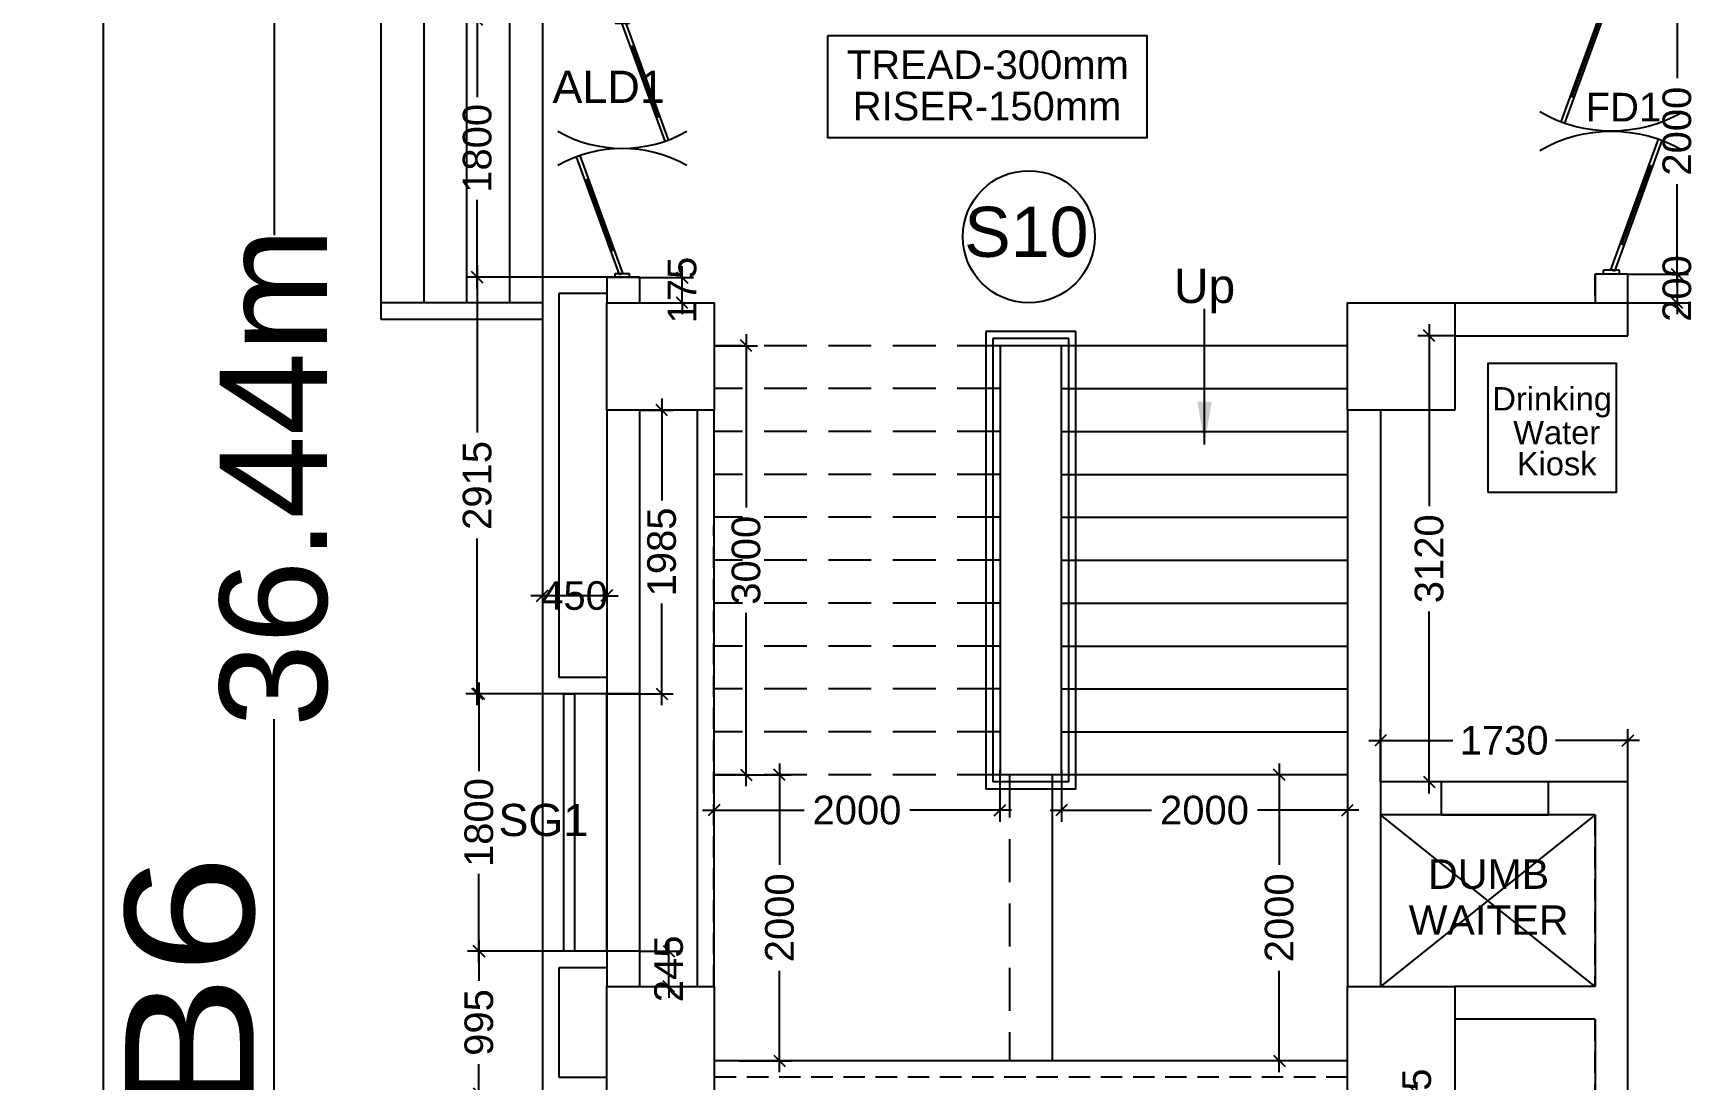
# Model space of a CAD drawing. Extents: x 6345096 to 6738923, y -6490958 to -6305885.
# Drawn here: x 6527889 to 6539514, y -6440866 to -6433549 of the extents above; entities that cross this region are included whole.
import ezdxf
from ezdxf.enums import TextEntityAlignment as Align

# ---------------------------------------------------------------- set-up
doc = ezdxf.new("R2010")
doc.units = 0
doc.header["$LTSCALE"] = 600
doc.header["$MEASUREMENT"] = 0
doc.header["$PDMODE"] = 35
doc.linetypes.add('DASHED', pattern=[0.75, 0.5, -0.25])
doc.linetypes.add('HIDDEN', pattern=[0.375, 0.25, -0.125])
doc.layers.get('0').update_dxf_attribs({"linetype": 'CONTINUOUS'})
doc.layers.get('Defpoints').update_dxf_attribs({"linetype": 'CONTINUOUS'})
for name, color, linetype in [('BLOCKS-PROP', 2, 'CONTINUOUS'), ('DIM', 8, 'CONTINUOUS'), ('DOOR', 32, 'CONTINUOUS'), ('Duct', 8, 'CONTINUOUS'), ('Ele Proje.', 7, 'CONTINUOUS'), ('Ele. Proj', 7, 'CONTINUOUS'), ('Fire Door', 10, 'CONTINUOUS'), ('HS', 251, 'CONTINUOUS'), ('joinery', 7, 'CONTINUOUS'), ('LA-column', 3, 'CONTINUOUS'), ('Railing', 21, 'CONTINUOUS'), ('REVISIONS', 6, 'CONTINUOUS'), ('Stairscase', 7, 'CONTINUOUS'), ('STEPS', 7, 'CONTINUOUS'), ('TEXT', 6, 'CONTINUOUS'), ('Walls', 7, 'CONTINUOUS'), ('WIN', 151, 'CONTINUOUS'), ('Working Dim', 5, 'CONTINUOUS')]:
    doc.layers.add(name, color=color, linetype=linetype)
doc.styles.add('ari', font='arial.ttf')
doc.styles.add('ARIAL', font='arial.ttf')
doc.styles.get("Standard").update_dxf_attribs({"font": 'romans.shx'})
doc.dimstyles.new('int. dim', dxfattribs={"dimtxt": 200, "dimasz": 80, "dimexe": 80, "dimexo": 0, "dimgap": 70, "dimtad": 0, "dimdec": 0, "dimzin": 12, "dimdsep": 46, "dimtxsty": 'ari', "dimblk": 'OBLIQUE', "dimcen": 2, "dimdle": 80, "dimclrd": 256, "dimclre": 256, "dimclrt": 6, "dimadec": 0, "dimazin": 0, "dimtfac": 1, "dimtdec": 0, "dimtix": 1, "dimtmove": 2, "dimatfit": 3, "dimfxl": 1, "dimtolj": 1, "dimtzin": 0, "dimlwd": -1, "dimlwe": -1, "dimarcsym": 0})
doc.dimstyles.new('STANDARD$0', dxfattribs={"dimscale": 0, "dimtxt": 150, "dimasz": 125, "dimexe": 0.75, "dimexo": 1, "dimgap": 25, "dimtad": 1, "dimdec": 0, "dimdsep": 46, "dimtxsty": 'Standard', "dimblk1": 'DOT', "dimblk2": 'DOT', "dimsah": 1, "dimcen": 2.5, "dimclrd": 1, "dimclre": 1, "dimclrt": 3, "dimadec": 0, "dimazin": 0, "dimtfac": 1, "dimtdec": 0, "dimtmove": 0, "dimatfit": 3, "dimldrblk": 'DOT', "dimfxl": 1, "dimtolj": 1, "dimtzin": 0, "dimarcsym": 0})

# ---------------------------------------------------------------- blocks, each defined once
blk = doc.blocks.new('A$C15456D16')
at = {"layer": 'Fire Door'}
for p, q in [((979, 23), (65, 355)), ((979, 23), (65, 355)), ((979, 23), (65, 355)), ((969, -4), (56, 329)), ((969, -4), (56, 329)), ((969, -4), (56, 329)), ((248, 289), (238, 262)), ((248, 289), (238, 262)), ((248, 289), (238, 262)), ((791, 76), (243, 276)), ((791, 76), (243, 276)), ((791, 76), (243, 276)), ((-1000, 56), (-972, 56)), ((-1000, -56), (-1000, 56)), ((-1000, 56), (-972, 56)), ((-1000, -56), (-1000, 56)), ((-1000, 56), (-972, 56)), ((-1000, -56), (-1000, 56)), ((-979, -23), (-969, 4)), ((-979, -23), (-969, 4)), ((-979, -23), (-969, 4)), ((-972, -56), (-972, 56)), ((-972, -56), (-972, 56)), ((-972, -56), (-972, 56)), ((-969, 4), (-56, -329)), ((-969, 4), (-56, -329)), ((-969, 4), (-56, -329)), ((796, 89), (786, 63)), ((796, 89), (786, 63)), ((796, 89), (786, 63)), ((979, 23), (969, -4)), ((979, 23), (969, -4)), ((979, 23), (969, -4)), ((1000, 56), (972, 56)), ((972, -56), (972, 56)), ((1000, 56), (972, 56)), ((972, -56), (972, 56)), ((1000, 56), (972, 56)), ((972, -56), (972, 56)), ((1000, -56), (1000, 56)), ((1000, -56), (1000, 56)), ((1000, -56), (1000, 56)), ((-1000, -56), (-972, -56)), ((-1000, -56), (-972, -56)), ((-1000, -56), (-972, -56)), ((-979, -23), (-65, -355)), ((-979, -23), (-65, -355)), ((-979, -23), (-65, -355)), ((-796, -89), (-786, -63)), ((-796, -89), (-786, -63)), ((-796, -89), (-786, -63)), ((-791, -76), (-243, -276)), ((-791, -76), (-243, -276)), ((-791, -76), (-243, -276)), ((1000, -56), (972, -56)), ((1000, -56), (972, -56)), ((1000, -56), (972, -56)), ((-238, -262), (-248, -289)), ((-238, -262), (-248, -289)), ((-238, -262), (-248, -289))]:
    blk.add_line(p, q, dxfattribs=at)
at = {"layer": 'Fire Door', "extrusion": (0, 0, -1)}
for centre, major_axis, start_param, end_param in [((-1000, 0), (-1000, 0), 2.617886, 3.665084), ((-1000, 0), (-1000, 0), 2.617886, 3.665084), ((-1000, 0), (-1000, 0), 2.617886, 3.665084), ((1000, 0), (1000, 0), 2.618102, 3.665299), ((1000, 0), (1000, 0), 2.618102, 3.665299), ((1000, 0), (1000, 0), 2.618102, 3.665299)]:
    blk.add_ellipse(centre, major_axis=major_axis, ratio=1, start_param=start_param, end_param=end_param, dxfattribs=at)
blk = doc.blocks.new('_Oblique')
at = {"color": 0, "linetype": 'ByBlock', "lineweight": -2}
blk.add_line((-0.5, -0.5), (0.5, 0.5), dxfattribs=at)
blk = doc.blocks.new('*D468')
at = {"layer": 'Defpoints', "color": 0, "transparency": 16777216}
for p in [(6531899, -6337015, 5), (6528381, -6454874), (6532049, -6454874, 5)]:
    blk.add_point(p, dxfattribs=at)
at = {"layer": 'DIM', "color": 8, "transparency": 16777216}
for p, q in [((6528381, -6336715), (6528381, -6393996)), ((6531899, -6337015), (6528081, -6337015)), ((6528381, -6455174), (6528381, -6397894)), ((6532049, -6454874), (6528081, -6454874))]:
    blk.add_line(p, q, dxfattribs=at)
at = {"layer": 'DIM', "color": 8, "transparency": 16777216, "xscale": 300, "yscale": 300, "zscale": 300}
for p, rotation in [((6528381, -6337015), 90), ((6528381, -6454874), 270)]:
    blk.add_blockref('_Oblique', p, dxfattribs=dict(at, rotation=rotation))
at = {"layer": 'DIM', "color": 7, "transparency": 16777216, "insert": (6528381, -6395945), "char_height": 750, "attachment_point": 5, "rotation": 90, "style": 'ari'}
blk.add_mtext('\\A1;117.86m', dxfattribs=at)
blk = doc.blocks.new('*D832')
at = {"layer": 'Defpoints', "color": 0, "transparency": 16777216}
for p in [(6539040, -6433234, 5), (6539040, -6435234, 5), (6539383, -6435234)]:
    blk.add_point(p, dxfattribs=at)
at = {"layer": 'Working Dim', "transparency": 16777216}
for p, q in [((6539383, -6433154), (6539383, -6433864)), ((6539040, -6433234), (6539463, -6433234)), ((6539383, -6435314), (6539383, -6434604)), ((6539040, -6435234), (6539463, -6435234))]:
    blk.add_line(p, q, dxfattribs=at)
at = {"layer": 'Working Dim', "transparency": 16777216, "xscale": 80, "yscale": 80, "zscale": 80}
for p, rotation in [((6539383, -6433234), 90), ((6539383, -6435234), 270)]:
    blk.add_blockref('_Oblique', p, dxfattribs=dict(at, rotation=rotation))
at = {"layer": 'Working Dim', "color": 6, "transparency": 16777216, "insert": (6539383, -6434234), "char_height": 200, "attachment_point": 5, "rotation": 90, "style": 'ari'}
blk.add_mtext('\\A1;2000', dxfattribs=at)
blk = doc.blocks.new('*D833')
at = {"layer": 'Defpoints', "color": 0, "transparency": 16777216}
for p in [(6539040, -6435234, 5), (6538810, -6435434, 5), (6539383, -6435434)]:
    blk.add_point(p, dxfattribs=at)
at = {"layer": 'Working Dim', "transparency": 16777216}
for p, q in [((6539383, -6435234), (6539383, -6435154)), ((6539040, -6435234), (6539463, -6435234)), ((6539383, -6435234), (6539383, -6435434)), ((6538810, -6435434), (6539463, -6435434)), ((6539383, -6435434), (6539383, -6435514))]:
    blk.add_line(p, q, dxfattribs=at)
at = {"layer": 'Working Dim', "transparency": 16777216, "xscale": 80, "yscale": 80, "zscale": 80}
for p, rotation in [((6539383, -6435234), 270), ((6539383, -6435434), 90)]:
    blk.add_blockref('_Oblique', p, dxfattribs=dict(at, rotation=rotation))
at = {"layer": 'Working Dim', "color": 6, "transparency": 16777216, "insert": (6539383, -6435334), "char_height": 200, "attachment_point": 5, "rotation": 90, "style": 'ari'}
blk.add_mtext('\\A1;200', dxfattribs=at)
blk = doc.blocks.new('*D834')
at = {"layer": 'Defpoints', "color": 0, "transparency": 16777216}
for p in [(6537829, -6435664, 2), (6537650, -6438784), (6537829, -6438784, 5)]:
    blk.add_point(p, dxfattribs=at)
at = {"layer": 'Working Dim', "transparency": 16777216}
for p, q in [((6537829, -6435664), (6537570, -6435664)), ((6537650, -6435584), (6537650, -6436856)), ((6537650, -6438864), (6537650, -6437592)), ((6537829, -6438784), (6537570, -6438784))]:
    blk.add_line(p, q, dxfattribs=at)
at = {"layer": 'Working Dim', "transparency": 16777216, "xscale": 80, "yscale": 80, "zscale": 80}
for p, rotation in [((6537650, -6435664), 90), ((6537650, -6438784), 270)]:
    blk.add_blockref('_Oblique', p, dxfattribs=dict(at, rotation=rotation))
at = {"layer": 'Working Dim', "color": 6, "transparency": 16777216, "insert": (6537650, -6437224), "char_height": 200, "attachment_point": 5, "rotation": 90, "style": 'ari'}
blk.add_mtext('\\A1;3120', dxfattribs=at)
blk = doc.blocks.new('*D835')
at = {"layer": 'Defpoints', "color": 0, "transparency": 16777216}
for p in [(6539040, -6438494), (6537309, -6438784, 5), (6539040, -6438784, 5)]:
    blk.add_point(p, dxfattribs=at)
at = {"layer": 'Working Dim', "transparency": 16777216}
for p, q in [((6537309, -6438784), (6537309, -6438414)), ((6539040, -6438784), (6539040, -6438414)), ((6537229, -6438494), (6537816, -6438494)), ((6539120, -6438494), (6538533, -6438494))]:
    blk.add_line(p, q, dxfattribs=at)
at = {"layer": 'Working Dim', "transparency": 16777216, "xscale": 80, "yscale": 80, "zscale": 80, "rotation": 180}
blk.add_blockref('_Oblique', (6537309, -6438494), dxfattribs=at)
at = {"layer": 'Working Dim', "transparency": 16777216, "xscale": 80, "yscale": 80, "zscale": 80}
blk.add_blockref('_Oblique', (6539040, -6438494), dxfattribs=at)
at = {"layer": 'Working Dim', "color": 6, "transparency": 16777216, "insert": (6538174, -6438494), "char_height": 200, "attachment_point": 5, "style": 'ari'}
blk.add_mtext('\\A1;1730', dxfattribs=at)
blk = doc.blocks.new('*D1293')
at = {"layer": 'Defpoints', "color": 0, "transparency": 16777216}
for p in [(6531899, -6418434, 3), (6529573, -6454874), (6531899, -6454874, 3)]:
    blk.add_point(p, dxfattribs=at)
at = {"layer": 'DIM', "color": 8, "transparency": 16777216}
for p, q in [((6529573, -6418134), (6529573, -6434961)), ((6531899, -6418434), (6529273, -6418434)), ((6529573, -6455174), (6529573, -6438346)), ((6531899, -6454874), (6529273, -6454874))]:
    blk.add_line(p, q, dxfattribs=at)
at = {"layer": 'DIM', "color": 8, "transparency": 16777216, "xscale": 300, "yscale": 300, "zscale": 300}
for p, rotation in [((6529573, -6418434), 90), ((6529573, -6454874), 270)]:
    blk.add_blockref('_Oblique', p, dxfattribs=dict(at, rotation=rotation))
at = {"layer": 'DIM', "color": 7, "transparency": 16777216, "insert": (6529573, -6436654), "char_height": 750, "attachment_point": 5, "rotation": 90, "style": 'ari'}
blk.add_mtext('\\A1;36.44m', dxfattribs=at)
blk = doc.blocks.new('Z$W@#5624')
at = {"layer": 'DOOR'}
for p, q in [((19, 470), (840, 769)), ((28, 446), (849, 745)), ((188, 518), (680, 697)), ((676, 709), (685, 685)), ((0, 400), (0, 499)), ((0, 499), (25, 499)), ((19, 470), (28, 446)), ((25, 400), (25, 499)), ((183, 529), (192, 506)), ((1798, 499), (1773, 499)), ((1773, 400), (1773, 499)), ((1798, 400), (1798, 499)), ((0, 400), (25, 400)), ((1770, 453), (949, 154)), ((1779, 429), (957, 130)), ((1610, 381), (1117, 202)), ((1614, 369), (1606, 393)), ((1779, 429), (1770, 453)), ((1798, 400), (1773, 400)), ((1113, 214), (1122, 190))]:
    blk.add_line(p, q, dxfattribs=at)
at = {"layer": 'DOOR', "color": 145}
for centre, start_param, end_param in [((0, 449), 2.617994, 3.665191), ((1798, 449), -0.523599, 0.523599)]:
    blk.add_ellipse(centre, major_axis=(-899, 0), ratio=1, start_param=start_param, end_param=end_param, dxfattribs=at)
blk = doc.blocks.new('*D1311')
at = {"layer": 'Defpoints', "color": 0, "transparency": 16777216}
for p in [(6532129, -6435257, 12), (6532427, -6435257), (6532129, -6435434, 36)]:
    blk.add_point(p, dxfattribs=at)
at = {"layer": 'Working Dim', "transparency": 16777216}
for p, q in [((6532427, -6435257), (6532427, -6435177)), ((6532129, -6435257), (6532507, -6435257)), ((6532427, -6435434), (6532427, -6435257)), ((6532129, -6435434), (6532507, -6435434)), ((6532427, -6435434), (6532427, -6435514))]:
    blk.add_line(p, q, dxfattribs=at)
at = {"layer": 'Working Dim', "transparency": 16777216, "xscale": 80, "yscale": 80, "zscale": 80}
for p, rotation in [((6532427, -6435257), 270), ((6532427, -6435434), 90)]:
    blk.add_blockref('_Oblique', p, dxfattribs=dict(at, rotation=rotation))
at = {"layer": 'Working Dim', "color": 6, "transparency": 16777216, "insert": (6532427, -6435345), "char_height": 200, "attachment_point": 5, "rotation": 90, "style": 'ari'}
blk.add_mtext('\\A1;175', dxfattribs=at)
blk = doc.blocks.new('*D1371')
at = {"layer": 'Defpoints', "color": 0, "transparency": 16777216}
for p in [(6537309, -6440964), (6537309, -6441079, 0), (6537564, -6441079)]:
    blk.add_point(p, dxfattribs=at)
at = {"layer": 'Working Dim', "transparency": 16777216}
for p, q in [((6537564, -6440964), (6537564, -6440884)), ((6537309, -6440964), (6537644, -6440964)), ((6537564, -6440964), (6537564, -6441079)), ((6537309, -6441079), (6537644, -6441079)), ((6537564, -6441079), (6537564, -6441159))]:
    blk.add_line(p, q, dxfattribs=at)
at = {"layer": 'Working Dim', "transparency": 16777216, "xscale": 80, "yscale": 80, "zscale": 80}
for p, rotation in [((6537564, -6440964), 270), ((6537564, -6441079), 90)]:
    blk.add_blockref('_Oblique', p, dxfattribs=dict(at, rotation=rotation))
at = {"layer": 'Working Dim', "color": 6, "transparency": 16777216, "insert": (6537564, -6441021), "char_height": 200, "attachment_point": 5, "rotation": 90, "style": 'ari'}
blk.add_mtext('\\A1;115', dxfattribs=at)
blk = doc.blocks.new('*D1585')
at = {"layer": 'Defpoints', "color": 0, "transparency": 16777216}
for p in [(6531899, -6433454, -11), (6530994, -6435254), (6531899, -6435254, -21)]:
    blk.add_point(p, dxfattribs=at)
at = {"layer": 'Working Dim', "transparency": 16777216}
for p, q in [((6531899, -6433454), (6530914, -6433454)), ((6530994, -6433374), (6530994, -6433995)), ((6530994, -6435334), (6530994, -6434713)), ((6531899, -6435254), (6530914, -6435254))]:
    blk.add_line(p, q, dxfattribs=at)
at = {"layer": 'Working Dim', "transparency": 16777216, "xscale": 80, "yscale": 80, "zscale": 80}
for p, rotation in [((6530994, -6433454), 90), ((6530994, -6435254), 270)]:
    blk.add_blockref('_Oblique', p, dxfattribs=dict(at, rotation=rotation))
at = {"layer": 'Working Dim', "color": 6, "transparency": 16777216, "insert": (6530994, -6434354), "char_height": 200, "attachment_point": 5, "rotation": 90, "style": 'ari'}
blk.add_mtext('\\A1;1800', dxfattribs=at)
blk = doc.blocks.new('*D1587')
at = {"layer": 'Defpoints', "color": 0, "transparency": 16777216}
for p in [(6531899, -6438168, -8), (6531006, -6439968), (6531899, -6439968, -13)]:
    blk.add_point(p, dxfattribs=at)
at = {"layer": 'Working Dim', "transparency": 16777216}
for p, q in [((6531006, -6438088), (6531006, -6438709)), ((6531899, -6438168), (6530926, -6438168)), ((6531006, -6440048), (6531006, -6439427)), ((6531899, -6439968), (6530926, -6439968))]:
    blk.add_line(p, q, dxfattribs=at)
at = {"layer": 'Working Dim', "transparency": 16777216, "xscale": 80, "yscale": 80, "zscale": 80}
for p, rotation in [((6531006, -6438168), 90), ((6531006, -6439968), 270)]:
    blk.add_blockref('_Oblique', p, dxfattribs=dict(at, rotation=rotation))
at = {"layer": 'Working Dim', "color": 6, "transparency": 16777216, "insert": (6531006, -6439068), "char_height": 200, "attachment_point": 5, "rotation": 90, "style": 'ari'}
blk.add_mtext('\\A1;1800', dxfattribs=at)
blk = doc.blocks.new('*D1588')
at = {"layer": 'Defpoints', "color": 0, "transparency": 16777216}
for p in [(6531899, -6439968, 42), (6531006, -6440964), (6531899, -6440964, -10)]:
    blk.add_point(p, dxfattribs=at)
at = {"layer": 'Working Dim', "transparency": 16777216}
for p, q in [((6531006, -6439888), (6531006, -6440174)), ((6531899, -6439968), (6530926, -6439968)), ((6531006, -6441044), (6531006, -6440758)), ((6531899, -6440964), (6530926, -6440964))]:
    blk.add_line(p, q, dxfattribs=at)
at = {"layer": 'Working Dim', "transparency": 16777216, "xscale": 80, "yscale": 80, "zscale": 80}
for p, rotation in [((6531006, -6439968), 90), ((6531006, -6440964), 270)]:
    blk.add_blockref('_Oblique', p, dxfattribs=dict(at, rotation=rotation))
at = {"layer": 'Working Dim', "color": 6, "transparency": 16777216, "insert": (6531006, -6440466), "char_height": 200, "attachment_point": 5, "rotation": 90, "style": 'ari'}
blk.add_mtext('\\A1;995', dxfattribs=at)
blk = doc.blocks.new('*D1589')
at = {"layer": 'Defpoints', "color": 0, "transparency": 16777216}
for p in [(6531449, -6435254, -19), (6530994, -6438168), (6531453, -6438168, 46)]:
    blk.add_point(p, dxfattribs=at)
at = {"layer": 'Working Dim', "transparency": 16777216}
for p, q in [((6530994, -6435174), (6530994, -6436340)), ((6531449, -6435254), (6530914, -6435254)), ((6530994, -6438248), (6530994, -6437082)), ((6531453, -6438168), (6530914, -6438168))]:
    blk.add_line(p, q, dxfattribs=at)
at = {"layer": 'Working Dim', "transparency": 16777216, "xscale": 80, "yscale": 80, "zscale": 80}
for p, rotation in [((6530994, -6435254), 90), ((6530994, -6438168), 270)]:
    blk.add_blockref('_Oblique', p, dxfattribs=dict(at, rotation=rotation))
at = {"layer": 'Working Dim', "color": 6, "transparency": 16777216, "insert": (6530994, -6436711), "char_height": 200, "attachment_point": 5, "rotation": 90, "style": 'ari'}
blk.add_mtext('\\A1;2915', dxfattribs=at)
blk = doc.blocks.new('*D1590')
at = {"layer": 'Defpoints', "color": 0, "transparency": 16777216}
for p in [(6531449, -6437482, -15), (6531449, -6437482), (6531899, -6437482, 26)]:
    blk.add_point(p, dxfattribs=at)
at = {"layer": 'Working Dim', "transparency": 16777216}
for p, q in [((6531449, -6437482), (6531369, -6437482)), ((6531449, -6437482), (6531449, -6437562)), ((6531899, -6437482), (6531449, -6437482)), ((6531899, -6437482), (6531899, -6437562)), ((6531899, -6437482), (6531979, -6437482))]:
    blk.add_line(p, q, dxfattribs=at)
at = {"layer": 'Working Dim', "transparency": 16777216, "xscale": 80, "yscale": 80, "zscale": 80}
blk.add_blockref('_Oblique', (6531449, -6437482), dxfattribs=at)
at = {"layer": 'Working Dim', "transparency": 16777216, "xscale": 80, "yscale": 80, "zscale": 80, "rotation": 180}
blk.add_blockref('_Oblique', (6531899, -6437482), dxfattribs=at)
at = {"layer": 'Working Dim', "color": 6, "transparency": 16777216, "insert": (6531674, -6437482), "char_height": 200, "attachment_point": 5, "style": 'ari'}
blk.add_mtext('\\A1;450', dxfattribs=at)
blk = doc.blocks.new('*D1591')
at = {"layer": 'Defpoints', "color": 0, "transparency": 16777216}
for p in [(6532129, -6436184, -12), (6532129, -6438168, 61), (6532284, -6438168)]:
    blk.add_point(p, dxfattribs=at)
at = {"layer": 'Working Dim', "transparency": 16777216}
for p, q in [((6532284, -6436104), (6532284, -6436816)), ((6532129, -6436184), (6532364, -6436184)), ((6532284, -6438248), (6532284, -6437536)), ((6532129, -6438168), (6532364, -6438168))]:
    blk.add_line(p, q, dxfattribs=at)
at = {"layer": 'Working Dim', "transparency": 16777216, "xscale": 80, "yscale": 80, "zscale": 80}
for p, rotation in [((6532284, -6436184), 90), ((6532284, -6438168), 270)]:
    blk.add_blockref('_Oblique', p, dxfattribs=dict(at, rotation=rotation))
at = {"layer": 'Working Dim', "color": 6, "transparency": 16777216, "insert": (6532284, -6437176), "char_height": 200, "attachment_point": 5, "rotation": 90, "style": 'ari'}
blk.add_mtext('\\A1;1985', dxfattribs=at)
blk = doc.blocks.new('*D1592')
at = {"layer": 'Defpoints', "color": 0, "transparency": 16777216}
for p in [(6532130, -6439968, 45), (6532333, -6439968), (6532129, -6440214, -22)]:
    blk.add_point(p, dxfattribs=at)
at = {"layer": 'Working Dim', "transparency": 16777216}
for p, q in [((6532333, -6439968), (6532333, -6439888)), ((6532130, -6439968), (6532413, -6439968)), ((6532333, -6440214), (6532333, -6439968)), ((6532129, -6440214), (6532413, -6440214)), ((6532333, -6440214), (6532333, -6440294))]:
    blk.add_line(p, q, dxfattribs=at)
at = {"layer": 'Working Dim', "transparency": 16777216, "xscale": 80, "yscale": 80, "zscale": 80}
for p, rotation in [((6532333, -6439968), 270), ((6532333, -6440214), 90)]:
    blk.add_blockref('_Oblique', p, dxfattribs=dict(at, rotation=rotation))
at = {"layer": 'Working Dim', "color": 6, "transparency": 16777216, "insert": (6532333, -6440091), "char_height": 200, "attachment_point": 5, "rotation": 90, "style": 'ari'}
blk.add_mtext('\\A1;245', dxfattribs=at)
blk = doc.blocks.new('*D1735')
at = {"layer": 'Defpoints', "color": 0, "transparency": 16777216}
for p in [(6532649, -6438699, 1), (6534649, -6438699, 1), (6534649, -6438982)]:
    blk.add_point(p, dxfattribs=at)
at = {"layer": 'Working Dim', "transparency": 16777216}
for p, q in [((6532649, -6438699), (6532649, -6439062)), ((6534649, -6438699), (6534649, -6439062)), ((6532569, -6438982), (6533279, -6438982)), ((6534729, -6438982), (6534019, -6438982))]:
    blk.add_line(p, q, dxfattribs=at)
at = {"layer": 'Working Dim', "transparency": 16777216, "xscale": 80, "yscale": 80, "zscale": 80, "rotation": 180}
blk.add_blockref('_Oblique', (6532649, -6438982), dxfattribs=at)
at = {"layer": 'Working Dim', "transparency": 16777216, "xscale": 80, "yscale": 80, "zscale": 80}
blk.add_blockref('_Oblique', (6534649, -6438982), dxfattribs=at)
at = {"layer": 'Working Dim', "color": 6, "transparency": 16777216, "insert": (6533649, -6438982), "char_height": 200, "attachment_point": 5, "style": 'ari'}
blk.add_mtext('\\A1;2000', dxfattribs=at)
blk = doc.blocks.new('*D1736')
at = {"layer": 'Defpoints', "color": 0, "transparency": 16777216}
for p in [(6535079, -6438699, 1), (6537079, -6438699, 1), (6537079, -6438982)]:
    blk.add_point(p, dxfattribs=at)
at = {"layer": 'Working Dim', "transparency": 16777216}
for p, q in [((6535079, -6438699), (6535079, -6439062)), ((6537079, -6438699), (6537079, -6439062)), ((6534999, -6438982), (6535709, -6438982)), ((6537159, -6438982), (6536449, -6438982))]:
    blk.add_line(p, q, dxfattribs=at)
at = {"layer": 'Working Dim', "transparency": 16777216, "xscale": 80, "yscale": 80, "zscale": 80, "rotation": 180}
blk.add_blockref('_Oblique', (6535079, -6438982), dxfattribs=at)
at = {"layer": 'Working Dim', "transparency": 16777216, "xscale": 80, "yscale": 80, "zscale": 80}
blk.add_blockref('_Oblique', (6537079, -6438982), dxfattribs=at)
at = {"layer": 'Working Dim', "color": 6, "transparency": 16777216, "insert": (6536079, -6438982), "char_height": 200, "attachment_point": 5, "style": 'ari'}
blk.add_mtext('\\A1;2000', dxfattribs=at)
blk = doc.blocks.new('*D1737')
at = {"layer": 'Defpoints', "color": 0, "transparency": 16777216}
for p in [(6532649, -6435734, 5), (6532649, -6438734, 3), (6532874, -6438734)]:
    blk.add_point(p, dxfattribs=at)
at = {"layer": 'Working Dim', "transparency": 16777216}
for p, q in [((6532874, -6435654), (6532874, -6436866)), ((6532649, -6435734), (6532954, -6435734)), ((6532874, -6438814), (6532874, -6437602)), ((6532649, -6438734), (6532954, -6438734))]:
    blk.add_line(p, q, dxfattribs=at)
at = {"layer": 'Working Dim', "transparency": 16777216, "xscale": 80, "yscale": 80, "zscale": 80}
for p, rotation in [((6532874, -6435734), 90), ((6532874, -6438734), 270)]:
    blk.add_blockref('_Oblique', p, dxfattribs=dict(at, rotation=rotation))
at = {"layer": 'Working Dim', "color": 6, "transparency": 16777216, "insert": (6532874, -6437234), "char_height": 200, "attachment_point": 5, "rotation": 90, "style": 'ari'}
blk.add_mtext('\\A1;3000', dxfattribs=at)
blk = doc.blocks.new('*D1738')
at = {"layer": 'Defpoints', "color": 0, "transparency": 16777216}
for p in [(6532826, -6438734, 0), (6532826, -6440734, 5), (6533108, -6440734)]:
    blk.add_point(p, dxfattribs=at)
at = {"layer": 'Working Dim', "transparency": 16777216}
for p, q in [((6533108, -6438654), (6533108, -6439364)), ((6532826, -6438734), (6533188, -6438734)), ((6533108, -6440814), (6533108, -6440104)), ((6532826, -6440734), (6533188, -6440734))]:
    blk.add_line(p, q, dxfattribs=at)
at = {"layer": 'Working Dim', "transparency": 16777216, "xscale": 80, "yscale": 80, "zscale": 80}
for p, rotation in [((6533108, -6438734), 90), ((6533108, -6440734), 270)]:
    blk.add_blockref('_Oblique', p, dxfattribs=dict(at, rotation=rotation))
at = {"layer": 'Working Dim', "color": 6, "transparency": 16777216, "insert": (6533108, -6439734), "char_height": 200, "attachment_point": 5, "rotation": 90, "style": 'ari'}
blk.add_mtext('\\A1;2000', dxfattribs=at)
blk = doc.blocks.new('*D1803')
at = {"layer": 'Defpoints', "color": 0, "transparency": 16777216}
for p in [(6536728, -6438734, 3), (6536602, -6440734), (6536728, -6440734)]:
    blk.add_point(p, dxfattribs=at)
at = {"layer": 'REVISIONS', "color": 8, "transparency": 16777216}
for p, q in [((6536602, -6438654), (6536602, -6439364)), ((6536728, -6438734), (6536522, -6438734)), ((6536602, -6440814), (6536602, -6440104)), ((6536728, -6440734), (6536522, -6440734))]:
    blk.add_line(p, q, dxfattribs=at)
at = {"layer": 'REVISIONS', "color": 8, "transparency": 16777216, "xscale": 80, "yscale": 80, "zscale": 80}
for p, rotation in [((6536602, -6438734), 90), ((6536602, -6440734), 270)]:
    blk.add_blockref('_Oblique', p, dxfattribs=dict(at, rotation=rotation))
at = {"layer": 'REVISIONS', "color": 6, "transparency": 16777216, "insert": (6536602, -6439734), "char_height": 200, "attachment_point": 5, "rotation": 90, "style": 'ari'}
blk.add_mtext('\\A1;2000', dxfattribs=at)
blk = doc.blocks.new('A$C2CD672AE')
at = {"layer": 'Ele Proje.', "color": 8, "linetype": 'HIDDEN'}
for p, q in [((1130, 21169.6, -13.5), (1130.1, 15460.1, -3)), ((1810, 21169.6, -24.6), (1130, 21169.6, -13.5)), ((1245, 21054.6, -13.5), (1245.1, 18370.6, 66.7)), ((1580, 21054.6, -20.9), (1245, 21054.6, -15.4)), ((1580, 18370.6, 66.7), (1245, 18370.6, 66.7)), ((1810, 18255.6, 66.7), (1130, 18255.6, 66.7)), ((1810, 16455.6, 50.9), (1130, 16455.6, 62.1)), ((1580, 16340.6, 54.7), (1245, 16340.6, 60.2)), ((1245.1, 16340.6, 62.1), (1245.1, 15575.1, -3)), ((1245.1, 15575.1, -3), (1580, 15575.1, -3))]:
    blk.add_line(p, q, dxfattribs=at)
at = {"layer": 'Ele. Proj', "color": 8, "linetype": 'HIDDEN'}
for p, q in [((1580, 21169.6, -13), (1580, 20992.1, -13.4)), ((1580.1, 21169.6, -19.1), (1580.1, 20992.1, -19.4)), ((1580.1, 20240.1, -17.8), (1580, 18370.6, 53.9)), ((1580.1, 20240.1, -6.1), (1580.1, 16210.1, -6.1)), ((1810.1, 20240.1, -6.1), (1810.1, 16210.1, -6.1)), ((1810.1, 20240.1, -17.8), (1810.1, 18255.6, -17.3)), ((1810, 16455.6, -16.8), (1810, 16210.1, -16.8)), ((1580, 16340.6, 48.4), (1580, 16210.1, -16.8))]:
    blk.add_line(p, q, dxfattribs=at)
at = {"layer": 'Ele. Proj', "color": 8, "linetype": 'HIDDEN', "elevation": -6.1}
for points in [[(1810, 21169.6), (1810, 20992.1)], [(1810, 20240.1), (1810, 16210.1)]]:
    blk.add_lwpolyline(points, dxfattribs=at)
at = {"layer": 'Railing', "color": 8, "linetype": 'HIDDEN'}
for p, q in [((2214.9, 16210.1, 5.1), (2215, 20240.1, 1.5)), ((2329.9, 16210.1, 5.1), (2330, 20240.1, 1.5))]:
    blk.add_line(p, q, dxfattribs=at)
at = {"layer": 'Railing', "color": 8, "linetype": 'HIDDEN', "elevation": 1.6}
blk.add_lwpolyline([(7740.8, 19665), (8640.8, 19665), (8640.8, 20565), (7740.8, 20565)], close=True, dxfattribs=at)
at = {"layer": 'Stairscase', "color": 8, "linetype": 'HIDDEN'}
for p, q in [((0, 23390.4, 2.3), (0, 20989.7, 2.3)), ((300, 23390.4, 2.3), (300, 20989.7, 2.3)), ((600, 23390.4, 2.3), (600, 20989.7, 2.3)), ((900, 23390.4, 2.3), (900, 20989.7, 2.3))]:
    blk.add_line(p, q, dxfattribs=at)
at = {"layer": 'Walls', "color": 8, "linetype": 'HIDDEN'}
for p, q in [((1130, 22969.6, -26.2), (1130, 21169.6, -36.6)), ((1580, 21169.6, 4.7), (1810, 21169.6, 4.7)), ((8720.1, 21190), (8490.1, 21190)), ((8490.1, 21190), (8490.1, 20990)), ((8720.1, 20760), (8720.1, 21190)), ((1130, 20990.2), (0, 20990.3)), ((0, 20990.3), (0, 20875.3)), ((7510, 20990), (8490.1, 20990)), ((8720.1, 20990), (8720.2, 20990)), ((0, 20875.3), (1130, 20875.3)), ((7510, 20760), (8720.2, 20760)), ((6760, 20240), (6760, 16210.1)), ((6990, 20240), (6990, 16210.1)), ((1130, 18255.6, 43.6), (1130, 16455.6, 38.9)), ((8720.1, 17640.1), (6990, 17640.1)), ((8720.1, 12615.2), (8720.1, 17640.1)), ((8490.1, 17410.1), (6990, 17410.1)), ((8490.1, 17410.1), (8490.1, 16210)), ((8490.1, 16210.1), (7510, 16210.1)), ((8490.1, 15980.1), (7510, 15980.1)), ((8490.1, 15980.1), (8490.1, 12615.2)), ((6760, 15575), (2329.9, 15575.1))]:
    blk.add_line(p, q, dxfattribs=at)

msp = doc.modelspace()

# ---------------------------------------------------------------- linework, layer by layer
msp.add_circle((6534850.39, -6434971.731, -1.017), 461.525)
at = {"layer": 'DOOR', "linetype": 'Continuous', "elevation": 1.43}
msp.add_lwpolyline([(6538484.457, -6438783.837), (6537734.457, -6438783.837), (6537734.457, -6439013.837), (6538484.457, -6439013.837)], close=True, dxfattribs=at)
at = {"layer": 'Duct', "color": 8, "linetype": 'DASHED', "ltscale": 500}
for p, q in [((6538809.664, -6440213.947, 5.131), (6537309.526, -6439013.837, 5.131)), ((6538809.526, -6439013.837, 5.131), (6537309.526, -6440213.837, 5.131))]:
    msp.add_line(p, q, dxfattribs=at)
at = {"layer": 'Ele Proje.', "color": 1}
for p, q in [((6531449.415, -6435254.319, -13.474), (6531449.484, -6440963.843, -3.039)), ((6532129.385, -6435254.319, -24.634), (6531449.415, -6435254.319, -13.474)), ((6531564.416, -6435369.319, -13.474), (6531564.453, -6438053.334, 66.711)), ((6531899.385, -6435369.319, -20.859), (6531564.416, -6435369.319, -15.362)), ((6531899.385, -6438053.33, 66.711), (6531564.396, -6438053.334, 66.711)), ((6532129.385, -6438168.327, 66.711), (6531449.398, -6438168.335, 66.711)), ((6532129.385, -6439968.327, 50.897), (6531449.415, -6439968.327, 62.056)), ((6531899.385, -6440083.327, 54.671), (6531564.416, -6440083.327, 60.169)), ((6531564.473, -6440083.327, 62.056), (6531564.483, -6440848.843, -3.039)), ((6531564.483, -6440848.843, -3.039), (6531899.385, -6440848.843, -3.039))]:
    msp.add_line(p, q, dxfattribs=at)
at = {"layer": 'Ele. Proj', "color": 6}
for p, q in [((6531899.389, -6435254.319, -12.974), (6531899.389, -6435431.841, -13.364)), ((6531899.476, -6435254.319, -19.053), (6531899.476, -6435431.844, -19.443)), ((6531899.475, -6436183.844, -17.762), (6531899.385, -6438053.33, 53.912)), ((6531899.476, -6436183.844, -6.079), (6531899.476, -6440213.843, -6.079)), ((6532129.475, -6436183.844, -17.762), (6532129.431, -6438168.335, -17.279)), ((6532129.476, -6436183.844, -6.079), (6532129.476, -6440213.843, -6.079)), ((6531899.385, -6440083.327, 48.422), (6531899.385, -6440213.81, -16.78)), ((6532129.391, -6439968.327, -16.84), (6532129.385, -6440213.81, -16.78))]:
    msp.add_line(p, q, dxfattribs=at)
at = {"layer": 'Ele. Proj', "color": 6, "elevation": -6.079}
for points in [[(6532129.429, -6435254.319), (6532129.428, -6435431.844)], [(6532129.422, -6436183.844), (6532129.391, -6440213.843)]]:
    msp.add_lwpolyline(points, dxfattribs=at)
at = {"layer": 'LA-column', "color": 2}
for points in [[(6532649.389, -6436183.752), (6531899.389, -6436183.752), (6531899.389, -6435433.752), (6532649.389, -6435433.752)], [(6537829.389, -6436183.752), (6537079.389, -6436183.752), (6537079.389, -6435433.752), (6537829.389, -6435433.752)], [(6532649.389, -6440963.752), (6531899.389, -6440963.752), (6531899.389, -6440213.752), (6532649.389, -6440213.752)], [(6537829.389, -6440963.752), (6537079.389, -6440963.752), (6537079.389, -6440213.752), (6537829.389, -6440213.752)]]:
    msp.add_lwpolyline(points, close=True, dxfattribs=at)
at = {"layer": 'Railing', "linetype": 'Continuous'}
for p, q in [((6535179.303, -6435633.842, -2.092), (6534549.303, -6435633.842, -2.092)), ((6534549.303, -6435633.842, -2.435), (6534549.303, -6438833.854, -2.086)), ((6535179.303, -6438833.854, -2.08), (6535179.303, -6435633.842, -2.446)), ((6535129.303, -6435683.842, -2.092), (6534599.303, -6435683.842, -2.092)), ((6534599.303, -6435683.842, -2.44), (6534599.303, -6438783.854, -2.092)), ((6535129.303, -6438783.854, -2.086), (6535129.303, -6435683.842, -2.44))]:
    msp.add_line(p, q, dxfattribs=at)
at = {"layer": 'Railing'}
for p, q in [((6532534.298, -6440213.842, 5.131), (6532534.387, -6436183.845, 1.494)), ((6532649.298, -6440213.845, 5.131), (6532649.387, -6436183.845, 1.494))]:
    msp.add_line(p, q, dxfattribs=at)
at = {"layer": 'Railing', "linetype": 'Continuous', "elevation": 1.594}
msp.add_lwpolyline([(6538060.206, -6436758.882), (6538960.206, -6436758.882), (6538960.206, -6435858.882), (6538060.206, -6435858.882)], close=True, dxfattribs=at)
at = {"layer": 'Railing', "linetype": 'Continuous', "elevation": -2.092}
for points in [[(6535129.303, -6438783.854), (6534599.303, -6438783.854)], [(6535179.303, -6438833.854), (6534549.303, -6438833.854)]]:
    msp.add_lwpolyline(points, dxfattribs=at)
at = {"layer": 'Stairscase', "color": 7, "linetype": 'Continuous'}
for p, q in [((6530319.377, -6433033.53, 2.283), (6530319.377, -6435434.204, 2.283)), ((6530619.395, -6433033.53, 2.283), (6530619.395, -6435434.204, 2.283)), ((6530919.395, -6433033.53, 2.283), (6530919.395, -6435434.203, 2.283)), ((6531219.395, -6433033.53, 2.283), (6531219.395, -6435434.203, 2.283)), ((6535079.303, -6435733.842, 5.131), (6534649.303, -6435733.842, 5.131)), ((6534649.303, -6435733.842, -2.44), (6534649.303, -6438733.854, 3.039)), ((6537079.303, -6435733.842, 5.131), (6535079.303, -6435733.842, 5.131)), ((6535079.303, -6436033.842, 5.131), (6537079.303, -6436033.842, 5.131)), ((6535079.303, -6436333.842, 5.131), (6537079.303, -6436333.842, 5.131)), ((6535079.303, -6436633.842, 5.131), (6537079.303, -6436633.842, 5.131)), ((6535079.303, -6436933.842, 5.131), (6537079.303, -6436933.842, 5.131)), ((6535079.303, -6437233.842, 5.131), (6537079.303, -6437233.842, 5.131)), ((6535079.303, -6437533.842, 5.131), (6537079.303, -6437533.842, 5.131)), ((6535079.303, -6437833.842, 5.131), (6537079.303, -6437833.842, 5.131)), ((6535079.303, -6438133.842, 5.131), (6537079.303, -6438133.842, 5.131)), ((6535079.303, -6438433.842, 5.131), (6537079.303, -6438433.842, 5.131)), ((6535079.303, -6438733.854, 3.039), (6534649.303, -6438733.854, 3.039)), ((6535079.303, -6438733.854, 3.039), (6534649.303, -6438733.854, 3.039)), ((6535014.388, -6438733.854, 3.039), (6535014.388, -6440733.854, 3.039)), ((6537079.303, -6438733.854, 3.039), (6535079.303, -6438733.854, 3.039))]:
    msp.add_line(p, q, dxfattribs=at)
at = {"layer": 'Stairscase', "color": 8, "linetype": 'DASHED'}
for p, q in [((6534649.303, -6435733.842, -2.44), (6532649.303, -6435733.842, -2.44)), ((6534649.303, -6436033.842, -2.44), (6532649.303, -6436033.842, -2.44)), ((6534649.303, -6436333.842, -2.44), (6532649.303, -6436333.842, -2.44)), ((6534649.303, -6436633.842, -2.44), (6532649.303, -6436633.842, -2.44)), ((6534649.303, -6436933.842, -2.44), (6532649.303, -6436933.842, -2.44)), ((6534649.303, -6437233.842, -2.44), (6532649.303, -6437233.842, -2.44)), ((6534649.303, -6437533.842, -2.44), (6532649.303, -6437533.842, -2.44)), ((6534649.303, -6437833.842, -2.44), (6532649.303, -6437833.842, -2.44)), ((6534649.303, -6438133.842, -2.44), (6532649.303, -6438133.842, -2.44)), ((6534649.303, -6438433.842, -2.44), (6532649.303, -6438433.842, -2.44)), ((6534649.303, -6438733.854, 3.039), (6532649.303, -6438733.854, 3.039)), ((6534714.388, -6438733.854, 3.039), (6534714.388, -6440733.854, 3.039))]:
    msp.add_line(p, q, dxfattribs=at)
at = {"layer": 'Stairscase', "color": 7, "linetype": 'Continuous', "elevation": -2.44}
msp.add_lwpolyline([(6535079.303, -6438733.854), (6535079.303, -6435733.842)], dxfattribs=at)
at = {"layer": 'STEPS', "elevation": -1.017}
msp.add_lwpolyline([(6533444.504, -6433564.174), (6535676.151, -6433564.174), (6535676.151, -6434279.755), (6533444.504, -6434279.755)], close=True, dxfattribs=at)
at = {"layer": 'Walls', "color": 8}
for p, q in [((6531449.398, -6433454.327, -26.186), (6531449.398, -6435254.327, -36.621)), ((6531449.398, -6438168.335, 43.564), (6531449.398, -6439968.335, 38.909))]:
    msp.add_line(p, q, dxfattribs=at)
at = {"layer": 'Walls', "linetype": 'Continuous'}
for p, q in [((6531899.388, -6435254.319, 4.722), (6532129.39, -6435254.319, 4.722)), ((6539039.522, -6435233.876), (6538809.524, -6435233.876)), ((6538809.524, -6435233.876), (6538809.524, -6435433.871)), ((6539039.521, -6435663.871), (6539039.522, -6435233.876)), ((6531449.417, -6435433.701), (6530319.377, -6435433.575)), ((6530319.377, -6435433.575), (6530319.377, -6435548.575)), ((6537829.389, -6435433.868), (6538809.524, -6435433.871)), ((6539039.522, -6435433.871), (6539039.532, -6435433.871)), ((6530319.377, -6435548.575), (6531449.418, -6435548.575)), ((6537829.389, -6435663.868), (6539039.532, -6435663.871)), ((6537079.388, -6436183.854), (6537079.388, -6440213.825)), ((6537309.388, -6436183.854), (6537309.388, -6440213.825)), ((6539039.527, -6438783.837), (6537309.388, -6438783.837)), ((6539039.524, -6443808.752), (6539039.527, -6438783.837)), ((6538809.526, -6439013.837), (6537309.388, -6439013.837)), ((6538809.526, -6439013.837), (6538809.526, -6440213.947)), ((6538809.526, -6440213.827), (6537829.388, -6440213.825)), ((6538809.526, -6440443.789), (6537829.388, -6440443.795)), ((6538809.526, -6440443.789), (6538809.526, -6443808.752)), ((6537079.388, -6440733.865), (6532649.299, -6440733.856))]:
    msp.add_line(p, q, dxfattribs=at)
at = {"layer": 'WIN', "linetype": 'Continuous', "elevation": 62.056}
msp.add_lwpolyline([(6531598.385, -6438168.335), (6531674.385, -6438168.335), (6531674.385, -6439968.335), (6531598.385, -6439968.335)], close=True, dxfattribs=at)
at = {"layer": 'WIN', "color": 8, "linetype": 'Continuous', "elevation": 38.909}
msp.add_lwpolyline([(6531899.385, -6438168.335), (6532129.385, -6438168.335), (6532129.385, -6439968.335), (6531899.385, -6439968.335)], close=True, dxfattribs=at)

# ---------------------------------------------------------------- block references
at = {"layer": 'DOOR', "linetype": 'Continuous', "xscale": 1.001247145235538, "yscale": 1.001247145235538, "zscale": 1.001247145235538, "rotation": 270}
msp.add_blockref('Z$W@#5624', (6531558.748, -6433454.319, 7.004), dxfattribs=at)
at = {"layer": 'Fire Door', "color": 3, "lineweight": 0, "rotation": 90}
msp.add_blockref('A$C15456D16', (6538924.523, -6434233.876, 0.042), dxfattribs=at)
at = {"layer": 'HS'}
msp.add_blockref('A$C2CD672AE', (6530319.294, -6456423.902, 8.17), dxfattribs=at)

# ---------------------------------------------------------------- texts
at = {"layer": 'BLOCKS-PROP', "color": 10, "style": 'ARIAL', "width": 1.2}
msp.add_text('BLOCK - B6', height=900, rotation=90, dxfattribs=at).set_placement((6529431.585, -6443440.741, 1.409), align=Align.CENTER)
at = {"layer": 'Fire Door', "style": 'ARIAL'}
msp.add_text('FD1', height=200, dxfattribs=at).set_placement((6539008.277, -6434165.792, -0.02), align=Align.CENTER)
at = {"layer": 'joinery', "style": 'ari'}
msp.add_text('ALD1', height=225, dxfattribs=at).set_placement((6531519.436, -6434036.31, 40.42))
msp.add_text('SG1', height=225, dxfattribs=at).set_placement((6531456.412, -6439162.507, 51.621), align=Align.CENTER)
at = {"layer": 'Stairscase', "color": 7, "linetype": 'Continuous', "style": 'ARIAL'}
msp.add_text('Up', height=240, dxfattribs=at).set_placement((6536079.518, -6435435.519, -2.44), align=Align.CENTER)
at = {"layer": 'STEPS', "color": 6, "style": 'ARIAL'}
msp.add_text('S10', height=350, dxfattribs=at).set_placement((6534832.983, -6435112.627, -1.017), align=Align.CENTER)
at = {"layer": 'TEXT', "color": 7, "style": 'ARIAL'}
for s, height, p in [('TREAD-300mm', 200, (6534564.09, -6433869.789, -1.017)), ('RISER-150mm', 200, (6534558.557, -6434158.46, -1.017)), ('Drinking ', 163.2, (6538541.631, -6436186.91, 1.594)), ('Water', 163.2, (6538541.631, -6436422.573, 1.594)), ('Kiosk', 163.2, (6538541.631, -6436640.437, 1.594))]:
    msp.add_text(s, height=height, dxfattribs=at).set_placement(p, align=Align.CENTER)
at = {"layer": 'TEXT', "color": 10, "style": 'ARIAL'}
for s, p in [('DUMB', (6538065.587, -6439531.49, 5.131)), ('WAITER', (6538065.587, -6439853.006, 5.131))]:
    msp.add_text(s, height=205.77, dxfattribs=at).set_placement(p, align=Align.CENTER)

# ---------------------------------------------------------------- dimensions: what is measured, and where the dimension line sits
at = {"layer": 'DIM'}
for base, p1, p2, picture, middle in [((6528381.422, -6454873.885), (6531899.389, -6337015.366, 5.131), (6532049.301, -6454873.885, 5.131), '*D468', (6528381.422, -6395944.625)), ((6529573.102, -6454873.885, -2.749), (6531899.389, -6418433.761), (6531899.298, -6454873.885), '*D1293', (6529573.102, -6436653.823, -2.749))]:
    dim = msp.add_linear_dim(base=base, p1=p1, p2=p2, angle=90, dimstyle='STANDARD$0', override={"dimscale": 1, "dimtxt": 750, "dimasz": 300, "dimexe": 300, "dimexo": 0, "dimgap": 1, "dimtad": 0, "dimdec": 2, "dimlfac": 0.001, "dimzin": 0, "dimpost": 'm', "dimtxsty": 'ari', "dimblk1": 'Oblique', "dimblk2": 'Oblique', "dimcen": 0, "dimdle": 300, "dimclrd": 8, "dimclre": 8, "dimclrt": 7, "dimadec": 2, "dimtdec": 2, "dimtmove": 2, "dimfxl": 0.75, "dimfrac": 1, "dimlwd": 65535, "dimlwe": 65535}, dxfattribs=at)
    dim.commit()
    dim.dimension.update_dxf_attribs({"geometry": picture, "text_midpoint": middle})
at = {"layer": 'REVISIONS', "color": 8}
dim = msp.add_linear_dim(base=(6536602.406, -6440733.864), p1=(6536727.868, -6438733.854, 3.039), p2=(6536727.864, -6440733.864), angle=90, dimstyle='int. dim', override={"dimtxt": 200, "dimclrd": 8, "dimclre": 8, "dimarcsym": 1}, dxfattribs=at)
dim.commit()
dim.dimension.update_dxf_attribs({"geometry": '*D1803', "text_midpoint": (6536602.406, -6439733.859)})
at = {"layer": 'Working Dim', "color": 6}
for base, p1, p2, angle, picture, middle in [((6539382.725, -6435233.876), (6539039.524, -6433233.857, 5.131), (6539039.522, -6435233.876, 5.131), 90, '*D832', (6539382.725, -6434233.867)), ((6530994.293, -6435254.319, -3.039), (6531899.385, -6433454.319, -13.837), (6531899.385, -6435254.319, -24.272), 270, '*D1585', (6530994.293, -6434354.319, -3.039)), ((6539382.725, -6435433.871), (6539039.522, -6435233.876, 5.131), (6538809.524, -6435433.871, 5.131), 90, '*D833', (6539382.725, -6435333.873)), ((6532873.778, -6438733.854), (6532649.303, -6435733.842, 5.131), (6532649.217, -6438733.854, 3.039), 90, '*D1737', (6532873.778, -6437233.848)), ((6537649.822, -6438783.837), (6537829.389, -6435663.868, 2.092), (6537829.389, -6438783.837, 5.131), 90, '*D834', (6537649.822, -6437223.853)), ((6531005.679, -6439968.335, 51.621), (6531899.385, -6438168.335, 43.564), (6531899.385, -6439968.335, 38.909), 270, '*D1587', (6531005.679, -6439068.335, 51.621)), ((6533107.763, -6440733.845), (6532825.906, -6438733.854, 0.094), (6532825.901, -6440733.845, 5.438), 90, '*D1738', (6533107.763, -6439733.849)), ((6531005.679, -6440963.81, -3.039), (6531899.385, -6439968.335, 38.909), (6531899.385, -6440963.81, -13.313), 270, '*D1588', (6531005.679, -6440466.073, -3.039)), ((6532332.963, -6439968.327, 5.633), (6532129.385, -6440213.81, -16.78), (6532130.496, -6439968.327, 50.878), 270, '*D1592', (6532332.963, -6440091.069, 5.633)), ((6537564.321, -6441078.825), (6537309.434, -6440963.819), (6537309.435, -6441078.825, 0.29), 90, '*D1371', (6537564.321, -6441021.322))]:
    dim = msp.add_linear_dim(base=base, p1=p1, p2=p2, angle=angle, dimstyle='int. dim', override={"dimtxt": 200, "dimarcsym": 1}, dxfattribs=at)
    dim.commit()
    dim.dimension.update_dxf_attribs({"geometry": picture, "text_midpoint": middle})
for base, p1, p2, angle, text, picture, middle in [((6530994.293, -6438168.335, 5.633), (6531449.415, -6435254.319, -13.474), (6531452.532, -6438168.335, 51.621), 270, '2915', '*D1589', (6530994.293, -6436711.327, 5.633)), ((6532426.546, -6435257.035, -31.005), (6532129.389, -6435433.575, 5.131), (6532129.476, -6435257.035, -18.543), 90, '175', '*D1311', (6532426.546, -6435345.305, -31.005)), ((6532283.654, -6438168.327, 5.633), (6532129.476, -6436183.844, -6.079), (6532129.498, -6438168.327, 66.711), 270, '1985', '*D1591', (6532283.654, -6437176.086, 5.633))]:
    dim = msp.add_linear_dim(base=base, p1=p1, p2=p2, angle=angle, text=text, dimstyle='int. dim', override={"dimtxt": 200, "dimarcsym": 1}, dxfattribs=at)
    dim.commit()
    dim.dimension.update_dxf_attribs({"geometry": picture, "text_midpoint": middle})
for base, p1, p2, picture, middle in [((6531449.442, -6437481.789, 5.633), (6531899.413, -6437481.708, 31.997), (6531449.442, -6437481.789, -9.403), '*D1590', (6531674.427, -6437481.789, 5.633)), ((6539039.527, -6438493.697), (6537309.388, -6438783.837, 5.131), (6539039.527, -6438783.837, 5.131), '*D835', (6538174.458, -6438493.697)), ((6534649.388, -6438982.132), (6532649.388, -6438698.867, 1.43), (6534649.388, -6438698.867, 1.43), '*D1735', (6533649.388, -6438982.132)), ((6537079.388, -6438982.132), (6535079.388, -6438698.867, 1.43), (6537079.388, -6438698.867, 1.43), '*D1736', (6536079.388, -6438982.132))]:
    dim = msp.add_linear_dim(base=base, p1=p1, p2=p2, dimstyle='int. dim', override={"dimtxt": 200, "dimarcsym": 1}, dxfattribs=at)
    dim.commit()
    dim.dimension.update_dxf_attribs({"geometry": picture, "text_midpoint": middle})

# ---------------------------------------------------------------- leaders
at = {"layer": 'Stairscase', "color": 7, "linetype": 'Continuous'}
msp.add_leader([(6536079.303, -6436425.593, -2.44), (6536079.303, -6435476.717, -2.44)], dimstyle='int. dim', override={"dimasz": 300, "dimgap": 70, "dimtad": 0, "dimclrd": 256}, dxfattribs=at)

doc.saveas('drawing.dxf')
